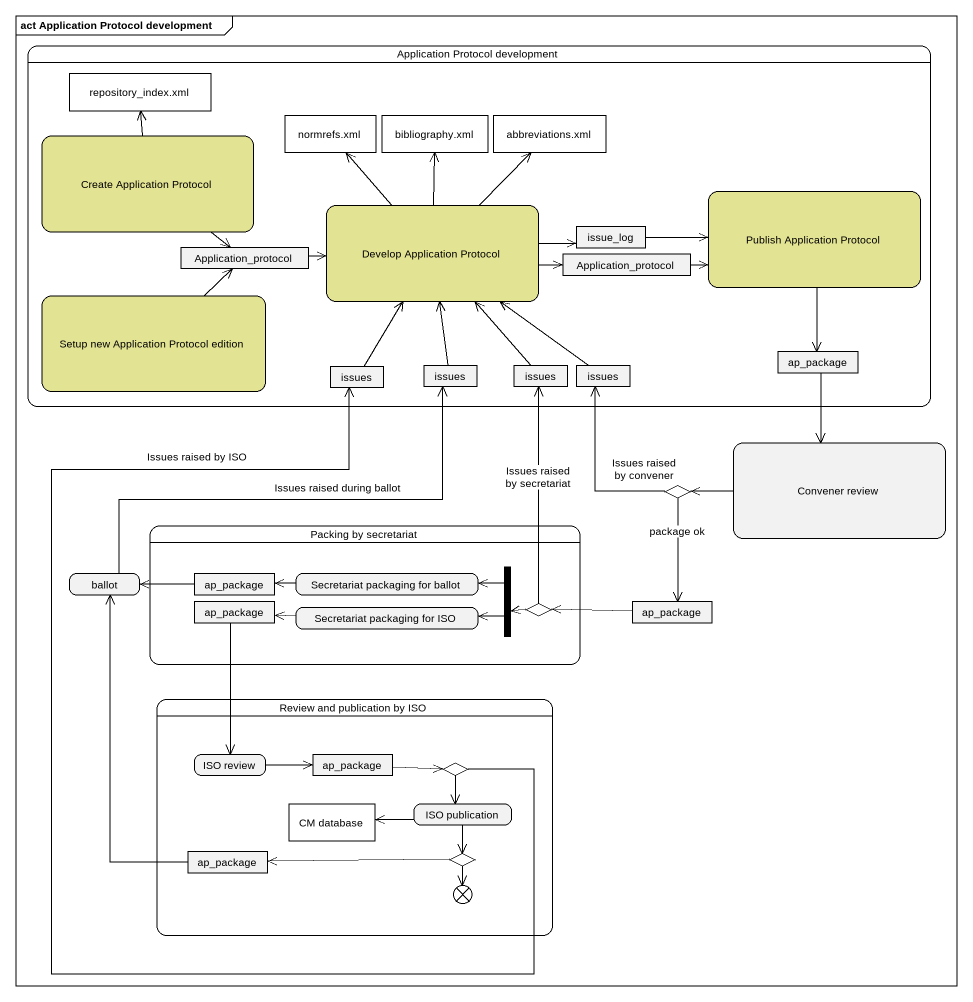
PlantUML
@startuml
mainframe act Application Protocol development
hide empty description
state "Application Protocol development" as Application_Protocol {
  state "repository_index.xml" as repository_index_xml <<object>> #FFFFFF
  state "Create Application Protocol" as Create_Application_Protocol #E3E394
  state "normrefs.xml" as normrefs_xml <<object>> #FFFFFF
  state "bibliography.xml" as bibliography_xml <<object>> #FFFFFF
  state "abbreviations.xml" as abbreviations_xml <<object>> #FFFFFF
  state "Publish Application Protocol" as Publish_Application_Protocol #E3E394
  state "Develop Application Protocol" as Develop_Application_Protocol #E3E394
  state issue_log <<object>>
  state Application_protocol <<object>>
  state "Application_protocol" as Application_protocol_2 <<object>>
  state "Setup new Application Protocol edition" as Setup_new_Application #E3E394
  state issues <<object>>
  state "issues" as issues_2 <<object>>
  state "issues" as issues_3 <<object>>
  state "issues" as issues_4 <<object>>
  state ap_package <<object>>
}
state "Convener review" as Convener_review
state choice1 <<choice>>
state "Packing by secretariat" as Packing_by_secretariat {
  state "ap_package" as ap_package_2 <<object>>
  state "ap_package" as ap_package_3 <<object>>
  state "Secretariat packaging for ballot" as Secretariat_packaging_for
  state fork1 <<fork>>
  state "Secretariat packaging for ISO" as Secretariat_packaging_for_2
  state choice2 <<choice>>
}
state ballot
state "ap_package" as ap_package_4 <<object>>
state "Review and publication by ISO" as Review_and_publication_by {
  state "ISO review" as ISO_review
  state "ap_package" as ap_package_5 <<object>>
  state choice3 <<choice>>
  state "CM database" as CM_database <<object>> #FFFFFF
  state "ISO publication" as ISO_publication
  state "ap_package" as ap_package_6 <<object>>
  state choice4 <<choice>>
  state flowfinal1 <<end>>
}
Create_Application_Protocol -up-> repository_index_xml
Create_Application_Protocol --> Application_protocol
Publish_Application_Protocol --> ap_package
Develop_Application_Protocol -up-> normrefs_xml
Develop_Application_Protocol -up-> bibliography_xml
Develop_Application_Protocol -up-> abbreviations_xml
Develop_Application_Protocol -right-> issue_log
Develop_Application_Protocol -right-> Application_protocol_2
issue_log -right-> Publish_Application_Protocol
Application_protocol -right-> Develop_Application_Protocol
Application_protocol_2 -right-> Publish_Application_Protocol
Setup_new_Application -up-> Application_protocol
issues -up-> Develop_Application_Protocol
issues_2 -up-> Develop_Application_Protocol
issues_3 -up-> Develop_Application_Protocol
issues_4 -up-> Develop_Application_Protocol
ap_package --> Convener_review
Convener_review -left-> choice1
choice1 -up-> issues_4 : Issues raised by convener
choice1 --> ap_package_4 : package ok
ballot -up-> issues_2 : Issues raised during ballot
ap_package_2 -left-> ballot
ap_package_3 --> ISO_review
Secretariat_packaging_for -left-> ap_package_2
fork1 -left-> Secretariat_packaging_for
fork1 -left-> Secretariat_packaging_for_2
ap_package_4 -left-> choice2
Secretariat_packaging_for_2 -left-> ap_package_3
choice2 -up-> issues_3 : Issues raised by secretariat
choice2 -left-> fork1
ISO_review -right-> ap_package_5
ap_package_5 -right-> choice3
choice3 -up-> issues : Issues raised by ISO
choice3 --> ISO_publication
ISO_publication -left-> CM_database
ISO_publication --> choice4
ap_package_6 -up-> ballot
choice4 -left-> ap_package_6
choice4 --> flowfinal1
@enduml
